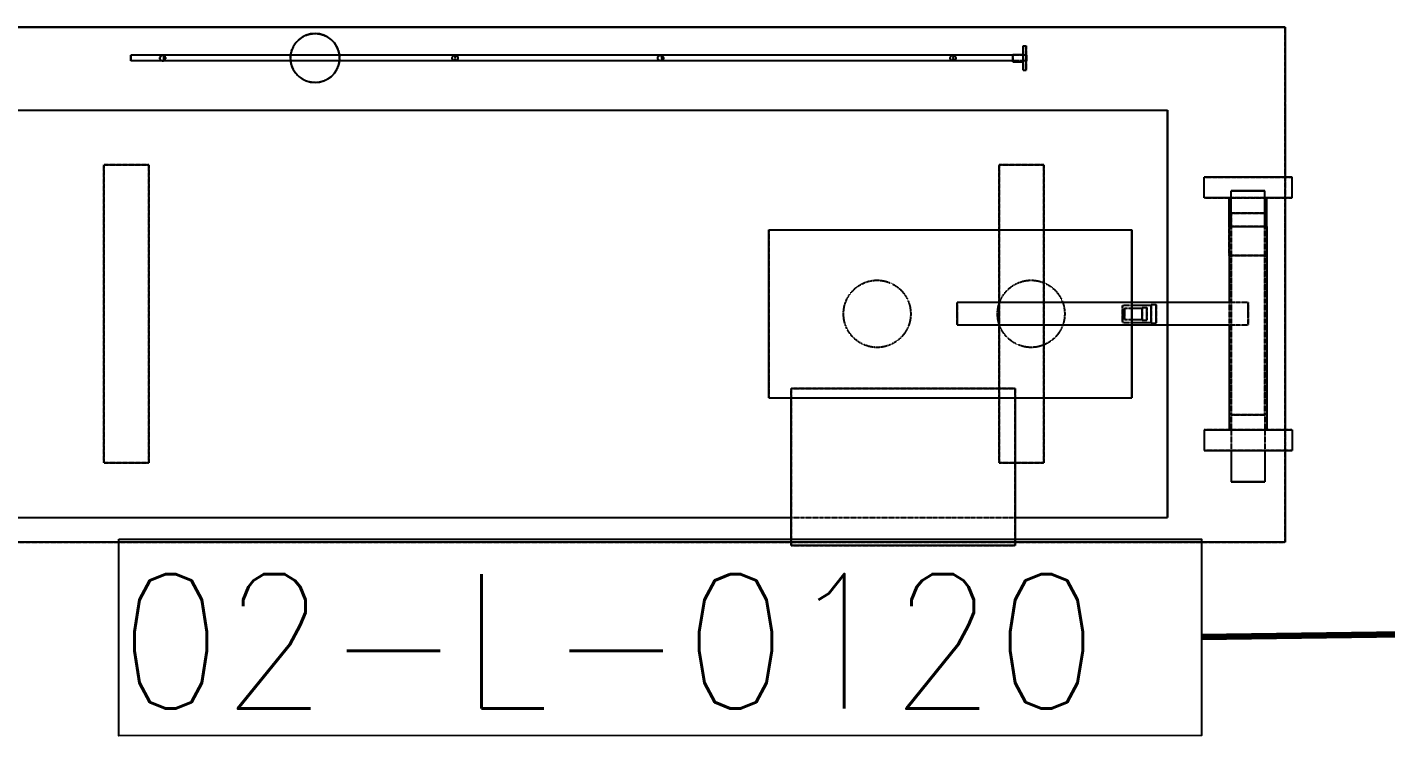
# Model space of a CAD drawing. Header units: inches. Extents: x 19 to 689223, y 34 to 210034.
# Drawn here: x 136505 to 142329, y 157654 to 160691 of the extents above; entities that cross this region are included whole.
import ezdxf

# ---------------------------------------------------------------- set-up
doc = ezdxf.new("R2010")
doc.units = ezdxf.units.IN
doc.header["$MEASUREMENT"] = 0
doc.linetypes.add('CABLEROUTEALL-EMBED 1_DWG$0$HIDDEN2', pattern=[0.1875, 0.125, -0.0625])
for name, color, linetype in [('_Auto', 7, 'Continuous'), ('CABLEROUTEALL-EMBED 1_DWG$0$DwgTemplate', 7, 'Continuous'), ('Pointers', 136, 'Continuous')]:
    doc.layers.add(name, color=color, linetype=linetype)
doc.styles.add('HZTXT', font='txt_qlt.shx', dxfattribs={"width": 0.7, "bigfont": 'hztxt.shx'})
doc.dimstyles.new('ISO-25', dxfattribs={"dimtxt": 1000, "dimasz": 2.5, "dimexe": 1.25, "dimexo": 0.625, "dimtad": 1, "dimlfac": 1.016, "dimtxsty": 'HZTXT', "dimcen": 2.5, "dimclrd": 4, "dimclre": 4, "dimclrt": 4, "dimadec": 4, "dimazin": 0, "dimtfac": 1, "dimtmove": 0, "dimatfit": 3, "dimfxl": 1, "dimlwd": -1, "dimlwe": -1, "dimarcsym": 0})

msp = doc.modelspace()

# ---------------------------------------------------------------- linework, layer by layer
at = {"layer": '_Auto', "color": 7, "linetype": 'Continuous'}
msp.add_lwpolyline([(136897.6876, 158496.9456), (141538.6789, 158497.7122), (141538.6789, 157654.8804), (136897.6876, 157654.1137)], close=True, dxfattribs=at)
at = {"layer": 'CABLEROUTEALL-EMBED 1_DWG$0$DwgTemplate', "color": 9, "linetype": 'CABLEROUTEALL-EMBED 1_DWG$0$HIDDEN2'}
for p, q in [((141897.2544, 160691.4688), (135034.0278, 160691.4688)), ((141897.2544, 160691.4688), (135034.0278, 160691.4688)), ((141897.2544, 158483.7176), (141897.2544, 160691.4688)), ((141897.2544, 158483.7176), (141897.2544, 160691.4688)), ((140774.8649, 160610.8139), (140774.8649, 160507.1936)), ((140774.8649, 160610.8139), (140774.8649, 160507.1936)), ((140787.1165, 160610.8139), (140787.1165, 160507.1936)), ((140787.1165, 160610.8139), (140787.1165, 160507.1936)), ((136949.012, 160571.0024), (136949.012, 160559.0037)), ((136949.012, 160559.0037), (136949.012, 160571.0024)), ((136949.012, 160559.0037), (136949.012, 160547.0051)), ((136949.012, 160547.0051), (136949.012, 160559.0037)), ((137091.4047, 160571.0024), (137091.4047, 160547.0051)), ((137091.4047, 160547.0051), (137091.4047, 160571.0024)), ((138339.2641, 160571.0024), (137091.4047, 160571.0024)), ((138339.2641, 160547.0051), (137091.4047, 160547.0051)), ((138339.2641, 160547.0051), (138339.2641, 160571.0024)), ((138339.2641, 160571.0024), (138339.2641, 160559.0037)), ((138339.2641, 160547.0051), (138339.2641, 160571.0024)), ((138339.2641, 160571.0024), (138339.2641, 160559.0037)), ((138339.2641, 160559.0037), (138339.2641, 160547.0051)), ((138339.2641, 160559.0037), (138339.2641, 160547.0051)), ((139225.9672, 160547.0051), (139225.9672, 160571.0024)), ((139225.9672, 160571.0024), (139225.9672, 160559.0037)), ((139225.9672, 160559.0037), (139225.9672, 160571.0024)), ((139225.9672, 160571.0024), (139225.9672, 160547.0051)), ((140473.8265, 160571.0024), (139225.9672, 160571.0024)), ((139225.9672, 160559.0037), (139225.9672, 160547.0051)), ((139225.9672, 160547.0051), (139225.9672, 160559.0037)), ((140473.8265, 160547.0051), (139225.9672, 160547.0051)), ((140473.8265, 160559.0037), (140473.8265, 160571.0024)), ((140473.8265, 160571.0024), (140473.8265, 160547.0051)), ((140473.8265, 160559.0037), (140473.8265, 160571.0024)), ((140473.8265, 160571.0024), (140473.8265, 160547.0051)), ((140473.8265, 160547.0051), (140473.8265, 160559.0037)), ((140473.8265, 160547.0051), (140473.8265, 160559.0037)), ((140729.523, 160575.0344), (140729.523, 160542.9731)), ((140729.523, 160575.0344), (140729.523, 160542.9731)), ((140787.1165, 160571.0024), (140729.523, 160571.0024)), ((140787.1165, 160547.0051), (140729.523, 160547.0051)), ((140774.8649, 160542.9731), (140774.8649, 160575.0344)), ((140774.8649, 160542.9731), (140774.8649, 160575.0344)), ((140788.5793, 160559.0037), (140788.5793, 160571.0024)), ((140788.5793, 160559.0037), (140788.5793, 160571.0024)), ((140788.5793, 160547.0051), (140788.5793, 160559.0037)), ((140788.5793, 160547.0051), (140788.5793, 160559.0037)), ((141897.2544, 160383.3435), (141897.2544, 160350.7072)), ((141897.2544, 160383.3435), (141897.2544, 160350.7072)), ((141393.3112, 158589.3057), (141393.3112, 160336.3088)), ((141393.3112, 160336.3088), (141393.3112, 158589.3057)), ((136833.825, 160101.1353), (136833.825, 158824.4792)), ((136833.825, 160101.1353), (136833.825, 158824.4792)), ((137025.8034, 160101.1353), (136833.825, 160101.1353)), ((137025.8034, 160101.1353), (136833.825, 160101.1353)), ((136833.825, 160101.1353), (137025.8034, 160101.1353)), ((136833.825, 160101.1353), (137025.8034, 160101.1353)), ((136833.825, 158824.4792), (136833.825, 160101.1353)), ((136833.825, 158824.4792), (136833.825, 160101.1353)), ((137025.8034, 160101.1353), (137025.8034, 158824.4792)), ((137025.8034, 160101.1353), (137025.8034, 158824.4792)), ((137025.8034, 158824.4792), (137025.8034, 160101.1353)), ((137025.8034, 158824.4792), (137025.8034, 160101.1353)), ((140671.6603, 160101.1353), (140863.6387, 160101.1353)), ((140671.6603, 160101.1353), (140863.6387, 160101.1353)), ((140671.6603, 158824.4792), (140671.6603, 160101.1353)), ((140671.6603, 158824.4792), (140671.6603, 160101.1353)), ((140863.6387, 160101.1353), (140671.6603, 160101.1353)), ((140863.6387, 160101.1353), (140671.6603, 160101.1353)), ((140671.6603, 160101.1353), (140671.6603, 158824.4792)), ((140671.6603, 160101.1353), (140671.6603, 158824.4792)), ((140863.6387, 158824.4792), (140863.6387, 160101.1353)), ((140863.6387, 158824.4792), (140863.6387, 160101.1353)), ((140863.6387, 160101.1353), (140863.6387, 158824.4792)), ((140863.6387, 160101.1353), (140863.6387, 158824.4792)), ((141549.9175, 160048.3413), (141927.827, 160048.3413)), ((141549.9175, 160048.3413), (141927.827, 160048.3413)), ((141897.2544, 160048.3413), (141897.2544, 159959.9592)), ((141897.2544, 160048.3413), (141897.2544, 159959.9592)), ((141549.9175, 159959.9592), (141927.827, 159959.9592)), ((141549.9175, 159959.9592), (141927.827, 159959.9592)), ((141819.6352, 159959.9592), (141658.1094, 159959.9592)), ((141819.6352, 159959.9592), (141658.1094, 159959.9592)), ((141810.8641, 159990.1944), (141666.8804, 159990.1944)), ((141666.8804, 159990.1944), (141810.8641, 159990.1944)), ((141810.8641, 159959.9592), (141666.8804, 159959.9592)), ((141810.8641, 159959.9592), (141666.8804, 159959.9592)), ((141738.8723, 159894.2052), (141666.8804, 159894.2052)), ((141666.8804, 159894.2052), (141810.8641, 159894.2052)), ((141738.8723, 159894.2052), (141666.8804, 159894.2052)), ((141666.8804, 159894.2052), (141810.8641, 159894.2052)), ((141666.8804, 159894.2052), (141666.8804, 159030.3026)), ((141810.8641, 159894.2052), (141738.8723, 159894.2052)), ((141810.8641, 159894.2052), (141738.8723, 159894.2052)), ((141810.8641, 159894.2052), (141810.8641, 159030.3026)), ((139684.7037, 159822.7667), (139684.7037, 159102.8478)), ((139684.7037, 159822.7667), (139684.7037, 159102.8478)), ((141239.7285, 159102.8478), (141239.7285, 159822.7667)), ((141239.7285, 159822.7667), (141239.7285, 159102.8478)), ((141658.1094, 159712.3791), (141658.1094, 159837.5716)), ((141819.6352, 159837.5716), (141658.1094, 159837.5716)), ((141819.6352, 159837.5716), (141658.1094, 159837.5716)), ((141658.1094, 159712.3791), (141658.1094, 159837.5716)), ((141666.8804, 159030.3026), (141666.8804, 159837.5716)), ((141810.8641, 159030.3026), (141810.8641, 159837.5716)), ((141819.6352, 159712.3791), (141819.6352, 159837.5716)), ((141819.6352, 159712.3791), (141819.6352, 159837.5716)), ((141658.1094, 159712.3791), (141819.6352, 159712.3791)), ((141819.6352, 159712.3791), (141658.1094, 159712.3791)), ((141658.1094, 159712.3791), (141819.6352, 159712.3791)), ((141819.6352, 159712.3791), (141658.1094, 159712.3791)), ((140491.0129, 159414.8127), (140491.0129, 159510.8019)), ((140491.0129, 159414.8127), (140491.0129, 159510.8019)), ((140491.0129, 159414.8127), (140491.0129, 159510.8019)), ((140491.0129, 159510.8019), (140491.0129, 159462.8073)), ((140491.0129, 159462.8073), (140491.0129, 159510.8019)), ((140491.0129, 159510.8019), (140491.0129, 159414.8127)), ((141393.3112, 159510.8019), (140491.0129, 159510.8019)), ((141738.8723, 159510.8019), (140491.0129, 159510.8019)), ((141200.4209, 159425.504), (141200.4209, 159500.1106)), ((141200.4209, 159500.1106), (141200.4209, 159462.8073)), ((141200.4209, 159500.1106), (141239.7285, 159500.1106)), ((141200.4209, 159425.504), (141200.4209, 159500.1106)), ((141200.4209, 159500.1106), (141200.4209, 159462.8073)), ((141200.4209, 159500.1106), (141239.7285, 159500.1106)), ((141208.496, 159439.1575), (141208.496, 159486.4571)), ((141208.496, 159486.4571), (141208.496, 159462.8073)), ((141208.496, 159486.4571), (141239.7285, 159486.4571)), ((141208.496, 159439.1575), (141208.496, 159486.4571)), ((141208.496, 159486.4571), (141208.496, 159462.8073)), ((141208.496, 159486.4571), (141239.7285, 159486.4571)), ((141284.6754, 159489.5047), (141284.6754, 159462.8073)), ((141284.6754, 159489.5047), (141284.6754, 159462.8073)), ((141284.6754, 159439.1575), (141284.6754, 159486.4571)), ((141284.6754, 159439.1575), (141284.6754, 159486.4571)), ((141304.4852, 159489.5047), (141304.4852, 159462.8073)), ((141304.4852, 159489.5047), (141304.4852, 159462.8073)), ((141323.0711, 159503.1582), (141323.0711, 159462.8073)), ((141323.0711, 159503.1582), (141323.0711, 159462.8073)), ((141323.0711, 159425.504), (141323.0711, 159500.1106)), ((141323.0711, 159425.504), (141323.0711, 159500.1106)), ((141344.4047, 159503.1582), (141344.4047, 159462.8073)), ((141344.4047, 159503.1582), (141344.4047, 159462.8073)), ((141658.1094, 159510.8019), (141658.1094, 159414.8127)), ((141658.1094, 159510.8019), (141658.1094, 159414.8127)), ((141738.8723, 159510.8019), (141658.1094, 159510.8019)), ((141738.8723, 159414.8127), (141738.8723, 159510.8019)), ((141738.8723, 159414.8127), (141738.8723, 159510.8019)), ((141738.8723, 159462.8073), (141738.8723, 159510.8019)), ((141738.8723, 159510.8019), (141738.8723, 159414.8127)), ((141738.8723, 159462.8073), (141738.8723, 159510.8019)), ((141738.8723, 159510.8019), (141738.8723, 159414.8127)), ((140491.0129, 159462.8073), (140491.0129, 159414.8127)), ((140491.0129, 159414.8127), (140491.0129, 159462.8073)), ((141393.3112, 159414.8127), (140491.0129, 159414.8127)), ((141738.8723, 159414.8127), (140491.0129, 159414.8127)), ((141200.4209, 159462.8073), (141200.4209, 159425.504)), ((141200.4209, 159462.8073), (141200.4209, 159425.504)), ((141200.4209, 159425.504), (141239.7285, 159425.504)), ((141200.4209, 159425.504), (141239.7285, 159425.504)), ((141208.496, 159462.8073), (141208.496, 159439.1575)), ((141208.496, 159462.8073), (141208.496, 159439.1575)), ((141208.496, 159439.1575), (141239.7285, 159439.1575)), ((141208.496, 159439.1575), (141239.7285, 159439.1575)), ((141284.6754, 159462.8073), (141284.6754, 159436.1098)), ((141284.6754, 159462.8073), (141284.6754, 159436.1098)), ((141304.4852, 159462.8073), (141304.4852, 159436.1098)), ((141304.4852, 159462.8073), (141304.4852, 159436.1098)), ((141323.0711, 159462.8073), (141323.0711, 159422.4563)), ((141323.0711, 159462.8073), (141323.0711, 159422.4563)), ((141344.4047, 159462.8073), (141344.4047, 159422.4563)), ((141344.4047, 159462.8073), (141344.4047, 159422.4563)), ((141738.8723, 159414.8127), (141658.1094, 159414.8127)), ((141738.8723, 159414.8127), (141738.8723, 159462.8073)), ((141738.8723, 159414.8127), (141738.8723, 159462.8073)), ((139780.5821, 159102.8478), (139780.5821, 159142.08)), ((139780.5821, 159102.8478), (139780.5821, 159142.08)), ((139780.5821, 159142.08), (139780.5821, 158470.1557)), ((139780.5821, 159142.08), (139780.5821, 158470.1557)), ((139780.5821, 159142.08), (140740.4739, 159142.08)), ((140740.4739, 159142.08), (139780.5821, 159142.08)), ((140740.4739, 159142.08), (139780.5821, 159142.08)), ((140740.4739, 159142.08), (139780.5821, 159142.08)), ((140740.4739, 159142.08), (140740.4739, 159102.8478)), ((140740.4739, 159142.08), (140740.4739, 159102.8478)), ((140740.4739, 158470.1557), (140740.4739, 159142.08)), ((140740.4739, 158470.1557), (140740.4739, 159142.08)), ((141738.8723, 159030.3026), (141666.8804, 159030.3026)), ((141666.8804, 159030.3026), (141810.8641, 159030.3026)), ((141738.8723, 159030.3026), (141666.8804, 159030.3026)), ((141666.8804, 159030.3026), (141810.8641, 159030.3026)), ((141666.8804, 159030.3026), (141666.8804, 158877.6798)), ((141810.8641, 159030.3026), (141738.8723, 159030.3026)), ((141810.8641, 159030.3026), (141738.8723, 159030.3026)), ((141810.8641, 159030.3026), (141810.8641, 158877.6798)), ((141927.827, 158966.0618), (141549.9175, 158966.0618)), ((141927.827, 158966.0618), (141549.9175, 158966.0618)), ((141658.1094, 158966.0618), (141819.6352, 158966.0618)), ((141658.1094, 158966.0618), (141819.6352, 158966.0618)), ((141897.2544, 158966.0618), (141897.2544, 158877.6798)), ((141897.2544, 158966.0618), (141897.2544, 158877.6798)), ((141927.827, 158877.6798), (141549.9175, 158877.6798)), ((141927.827, 158877.6798), (141549.9175, 158877.6798)), ((136833.825, 158824.4792), (137025.8034, 158824.4792)), ((136833.825, 158824.4792), (137025.8034, 158824.4792)), ((137025.8034, 158824.4792), (136833.825, 158824.4792)), ((137025.8034, 158824.4792), (136833.825, 158824.4792)), ((140671.6603, 158824.4792), (140863.6387, 158824.4792)), ((140671.6603, 158824.4792), (140863.6387, 158824.4792)), ((140863.6387, 158824.4792), (140671.6603, 158824.4792)), ((140863.6387, 158824.4792), (140671.6603, 158824.4792)), ((141666.8804, 158742.335), (141738.8723, 158742.335)), ((141738.8723, 158742.335), (141666.8804, 158742.335)), ((141738.8723, 158742.335), (141810.8641, 158742.335)), ((141810.8641, 158742.335), (141738.8723, 158742.335)), ((139780.5821, 158589.3057), (140740.4739, 158589.3057)), ((135034.0278, 158483.7176), (141897.2544, 158483.7176)), ((141897.2544, 158483.7176), (135034.0278, 158483.7176)), ((140740.4739, 158483.7176), (139780.5821, 158483.7176)), ((140740.4739, 158483.7176), (139780.5821, 158483.7176)), ((139780.5821, 158470.1557), (140740.4739, 158470.1557)), ((140740.4739, 158470.1557), (139780.5821, 158470.1557))]:
    msp.add_line(p, q, dxfattribs=at)
at = {"layer": 'CABLEROUTEALL-EMBED 1_DWG$0$DwgTemplate', "color": 9, "linetype": 'Continuous'}
for p, q in [((135034.0278, 160691.4688), (141897.2544, 160691.4688)), ((141897.2544, 160691.4688), (135034.0278, 160691.4688)), ((141897.2544, 160691.4688), (141897.2544, 160383.3435)), ((141897.2544, 160691.4688), (141897.2544, 160383.3435)), ((140774.8649, 160507.1936), (140774.8649, 160610.8139)), ((140774.8649, 160610.8139), (140787.1165, 160610.8139)), ((140774.8649, 160507.1936), (140774.8649, 160610.8139)), ((140774.8649, 160610.8139), (140787.1165, 160610.8139)), ((140787.1165, 160507.1936), (140787.1165, 160610.8139)), ((140787.1165, 160507.1936), (140787.1165, 160610.8139)), ((136949.012, 160547.0051), (136949.012, 160571.0024)), ((136949.012, 160571.0024), (136949.012, 160547.0051)), ((137091.4047, 160571.0024), (136949.012, 160571.0024)), ((137091.4047, 160547.0051), (136949.012, 160547.0051)), ((137091.4047, 160559.0037), (137091.4047, 160571.0024)), ((137091.4047, 160571.0024), (137091.4047, 160559.0037)), ((138339.2641, 160571.0024), (137091.4047, 160571.0024)), ((137091.4047, 160547.0051), (137091.4047, 160559.0037)), ((137091.4047, 160559.0037), (137091.4047, 160547.0051)), ((138339.2641, 160547.0051), (137091.4047, 160547.0051)), ((140729.523, 160571.0024), (138339.2641, 160571.0024)), ((140729.523, 160547.0051), (138339.2641, 160547.0051)), ((140729.523, 160542.9731), (140729.523, 160575.0344)), ((140729.523, 160575.0344), (140774.8649, 160575.0344)), ((140729.523, 160542.9731), (140729.523, 160575.0344)), ((140729.523, 160575.0344), (140774.8649, 160575.0344)), ((140729.523, 160542.9731), (140774.8649, 160542.9731)), ((140729.523, 160542.9731), (140774.8649, 160542.9731)), ((140788.5793, 160571.0024), (140787.1165, 160571.0024)), ((140788.5793, 160547.0051), (140787.1165, 160547.0051)), ((140788.5793, 160571.0024), (140788.5793, 160547.0051)), ((140788.5793, 160571.0024), (140788.5793, 160547.0051)), ((140774.8649, 160507.1936), (140787.1165, 160507.1936)), ((140774.8649, 160507.1936), (140787.1165, 160507.1936)), ((141897.2544, 160350.7072), (141897.2544, 160048.3413)), ((141897.2544, 160350.7072), (141897.2544, 160048.3413)), ((136305.8845, 160336.3088), (141393.3112, 160336.3088)), ((141393.3112, 160336.3088), (141393.3112, 158589.3057)), ((141393.3112, 158589.3057), (141393.3112, 160336.3088)), ((141927.827, 160048.3413), (141549.9175, 160048.3413)), ((141549.9175, 159959.9592), (141549.9175, 160048.3413)), ((141927.827, 160048.3413), (141549.9175, 160048.3413)), ((141549.9175, 159959.9592), (141549.9175, 160048.3413)), ((141927.827, 159959.9592), (141927.827, 160048.3413)), ((141927.827, 159959.9592), (141927.827, 160048.3413)), ((141666.8804, 159959.9592), (141549.9175, 159959.9592)), ((141666.8804, 159959.9592), (141549.9175, 159959.9592)), ((141658.1094, 159837.5716), (141658.1094, 159959.9592)), ((141658.1094, 159837.5716), (141658.1094, 159959.9592)), ((141666.8804, 159990.1944), (141738.8723, 159990.1944)), ((141738.8723, 159990.1944), (141666.8804, 159990.1944)), ((141666.8804, 159837.5716), (141666.8804, 159990.1944)), ((141738.8723, 159990.1944), (141810.8641, 159990.1944)), ((141810.8641, 159990.1944), (141738.8723, 159990.1944)), ((141810.8641, 159837.5716), (141810.8641, 159990.1944)), ((141927.827, 159959.9592), (141810.8641, 159959.9592)), ((141927.827, 159959.9592), (141810.8641, 159959.9592)), ((141819.6352, 159837.5716), (141819.6352, 159959.9592)), ((141819.6352, 159837.5716), (141819.6352, 159959.9592)), ((141897.2544, 159959.9592), (141897.2544, 158966.0618)), ((141897.2544, 159959.9592), (141897.2544, 158966.0618)), ((139684.7037, 159102.8478), (139684.7037, 159822.7667)), ((139684.7037, 159102.8478), (139684.7037, 159822.7667)), ((139684.7037, 159822.7667), (141239.7285, 159822.7667)), ((141239.7285, 159822.7667), (141239.7285, 159102.8478)), ((141239.7285, 159102.8478), (141239.7285, 159822.7667)), ((141658.1094, 159837.5716), (141819.6352, 159837.5716)), ((141658.1094, 159837.5716), (141658.1094, 159510.8019)), ((141658.1094, 159837.5716), (141819.6352, 159837.5716)), ((141658.1094, 159837.5716), (141658.1094, 159510.8019)), ((141819.6352, 159837.5716), (141819.6352, 158966.0618)), ((141819.6352, 159837.5716), (141819.6352, 158966.0618)), ((141239.7285, 159500.1106), (141323.0711, 159500.1106)), ((141239.7285, 159500.1106), (141323.0711, 159500.1106)), ((141239.7285, 159486.4571), (141284.6754, 159486.4571)), ((141239.7285, 159486.4571), (141284.6754, 159486.4571)), ((141284.6754, 159436.1098), (141284.6754, 159489.5047)), ((141284.6754, 159489.5047), (141304.4852, 159489.5047)), ((141284.6754, 159436.1098), (141284.6754, 159489.5047)), ((141284.6754, 159489.5047), (141304.4852, 159489.5047)), ((141304.4852, 159436.1098), (141304.4852, 159489.5047)), ((141304.4852, 159436.1098), (141304.4852, 159489.5047)), ((141323.0711, 159422.4563), (141323.0711, 159503.1582)), ((141323.0711, 159503.1582), (141344.4047, 159503.1582)), ((141323.0711, 159422.4563), (141323.0711, 159503.1582)), ((141323.0711, 159503.1582), (141344.4047, 159503.1582)), ((141344.4047, 159422.4563), (141344.4047, 159503.1582)), ((141344.4047, 159422.4563), (141344.4047, 159503.1582)), ((141658.1094, 159510.8019), (141393.3112, 159510.8019)), ((141239.7285, 159439.1575), (141284.6754, 159439.1575)), ((141239.7285, 159439.1575), (141284.6754, 159439.1575)), ((141239.7285, 159425.504), (141323.0711, 159425.504)), ((141239.7285, 159425.504), (141323.0711, 159425.504)), ((141284.6754, 159436.1098), (141304.4852, 159436.1098)), ((141284.6754, 159436.1098), (141304.4852, 159436.1098)), ((141323.0711, 159422.4563), (141344.4047, 159422.4563)), ((141323.0711, 159422.4563), (141344.4047, 159422.4563)), ((141658.1094, 159414.8127), (141393.3112, 159414.8127)), ((141658.1094, 159414.8127), (141658.1094, 158966.0618)), ((141658.1094, 159414.8127), (141658.1094, 158966.0618)), ((139684.7037, 159102.8478), (141239.7285, 159102.8478)), ((139780.5821, 158470.1557), (139780.5821, 159102.8478)), ((139780.5821, 158470.1557), (139780.5821, 159102.8478)), ((140740.4739, 159102.8478), (140740.4739, 158470.1557)), ((140740.4739, 159102.8478), (140740.4739, 158470.1557)), ((141549.9175, 158966.0618), (141927.827, 158966.0618)), ((141549.9175, 158966.0618), (141549.9175, 158877.6798)), ((141549.9175, 158966.0618), (141927.827, 158966.0618)), ((141549.9175, 158966.0618), (141549.9175, 158877.6798)), ((141927.827, 158966.0618), (141927.827, 158877.6798)), ((141927.827, 158966.0618), (141927.827, 158877.6798)), ((141549.9175, 158877.6798), (141927.827, 158877.6798)), ((141549.9175, 158877.6798), (141927.827, 158877.6798)), ((141666.8804, 158877.6798), (141666.8804, 158742.335)), ((141810.8641, 158877.6798), (141810.8641, 158742.335)), ((141897.2544, 158877.6798), (141897.2544, 158483.7176)), ((141897.2544, 158877.6798), (141897.2544, 158483.7176)), ((141810.8641, 158742.335), (141666.8804, 158742.335)), ((141666.8804, 158742.335), (141810.8641, 158742.335)), ((136305.8845, 158589.3057), (139780.5821, 158589.3057)), ((140740.4739, 158589.3057), (141393.3112, 158589.3057)), ((139780.5821, 158483.7176), (135034.0278, 158483.7176)), ((139780.5821, 158483.7176), (135034.0278, 158483.7176)), ((141897.2544, 158483.7176), (140740.4739, 158483.7176)), ((141897.2544, 158483.7176), (140740.4739, 158483.7176)), ((140740.4739, 158470.1557), (139780.5821, 158470.1557)), ((140740.4739, 158470.1557), (139780.5821, 158470.1557))]:
    msp.add_line(p, q, dxfattribs=at)
at = {"layer": 'CABLEROUTEALL-EMBED 1_DWG$0$DwgTemplate', "color": 9, "linetype": 'CABLEROUTEALL-EMBED 1_DWG$0$HIDDEN2'}
for centre, radius in [((137738.832, 160559.0037), 105.1082), ((137738.832, 160559.0037), 105.1082), ((137085.5995, 160559.0037), 11.9986), ((137085.5995, 160559.0037), 11.9986), ((138339.2641, 160559.0037), 11.9986), ((138339.2641, 160559.0037), 11.9986), ((139220.1619, 160559.0037), 11.9986), ((139220.1619, 160559.0037), 11.9986), ((140473.8265, 160559.0037), 11.9986), ((140473.8265, 160559.0037), 11.9986), ((140148.439, 159462.8073), 143.9838), ((140148.439, 159462.8073), 143.9838), ((140148.439, 159462.8073), 143.9838), ((140148.439, 159462.8073), 143.9838), ((140808.5797, 159462.8073), 143.9838), ((140808.5797, 159462.8073), 143.9838), ((140808.5797, 159462.8073), 143.9838), ((140808.5797, 159462.8073), 143.9838)]:
    msp.add_circle(centre, radius, dxfattribs=at)
at = {"layer": 'CABLEROUTEALL-EMBED 1_DWG$0$DwgTemplate', "color": 9, "linetype": 'Continuous'}
for centre in [(138339.2641, 160559.0037), (138339.2641, 160559.0037), (139220.1619, 160559.0037), (139220.1619, 160559.0037), (140473.8265, 160559.0037), (140473.8265, 160559.0037)]:
    msp.add_circle(centre, 11.9986, dxfattribs=at)
for centre, radius, start, end in [((137738.832, 160559.0037), 105.1082, 6.55490364, 173.44509636), ((137738.832, 160559.0037), 105.1082, 6.55490364, 173.44509636), ((137085.5995, 160559.0037), 11.9986, 90, 298.93561801), ((137085.5995, 160559.0037), 11.9986, 90, 298.93561801), ((137085.5995, 160559.0037), 11.9986, 61.06438199, 90), ((137085.5995, 160559.0037), 11.9986, 61.06438199, 90), ((137738.832, 160559.0037), 105.1082, 186.55490364, 270), ((137738.832, 160559.0037), 105.1082, 186.55490364, 270), ((137738.832, 160559.0037), 105.1082, 270, 353.44509636), ((137738.832, 160559.0037), 105.1082, 270, 353.44509636)]:
    msp.add_arc(centre, radius, start, end, dxfattribs=at)
at = {"layer": 'CABLEROUTEALL-EMBED 1_DWG$0$DwgTemplate', "color": 9, "linetype": 'CABLEROUTEALL-EMBED 1_DWG$0$HIDDEN2'}
for centre, radius, start, end in [((137085.5995, 160559.0037), 11.9986, 298.93561801, 61.06438199), ((137085.5995, 160559.0037), 11.9986, 298.93561801, 61.06438199), ((137738.832, 160559.0037), 105.1082, 173.44509636, 186.55490364), ((137738.832, 160559.0037), 105.1082, 173.44509636, 186.55490364), ((137738.832, 160559.0037), 105.1082, 353.44509636, 6.55490364), ((137738.832, 160559.0037), 105.1082, 353.44509636, 6.55490364)]:
    msp.add_arc(centre, radius, start, end, dxfattribs=at)

# ---------------------------------------------------------------- texts
at = {"layer": '_Auto', "color": 7, "style": 'HZTXT', "width": 0.9}
msp.add_text('02-L-0120', height=575.9351, dxfattribs=at).set_placement((136897.6876, 157771.1737))

# ---------------------------------------------------------------- leaders
at = {"layer": 'Pointers'}
msp.add_leader([(144553.6103, 158120.8269), (141538.6789, 158076.2963)], dimstyle='ISO-25', override={"dimasz": 400, "dimtad": 0, "dimclrd": 136, "dimlwd": 65534}, dxfattribs=at)

doc.saveas('drawing.dxf')
